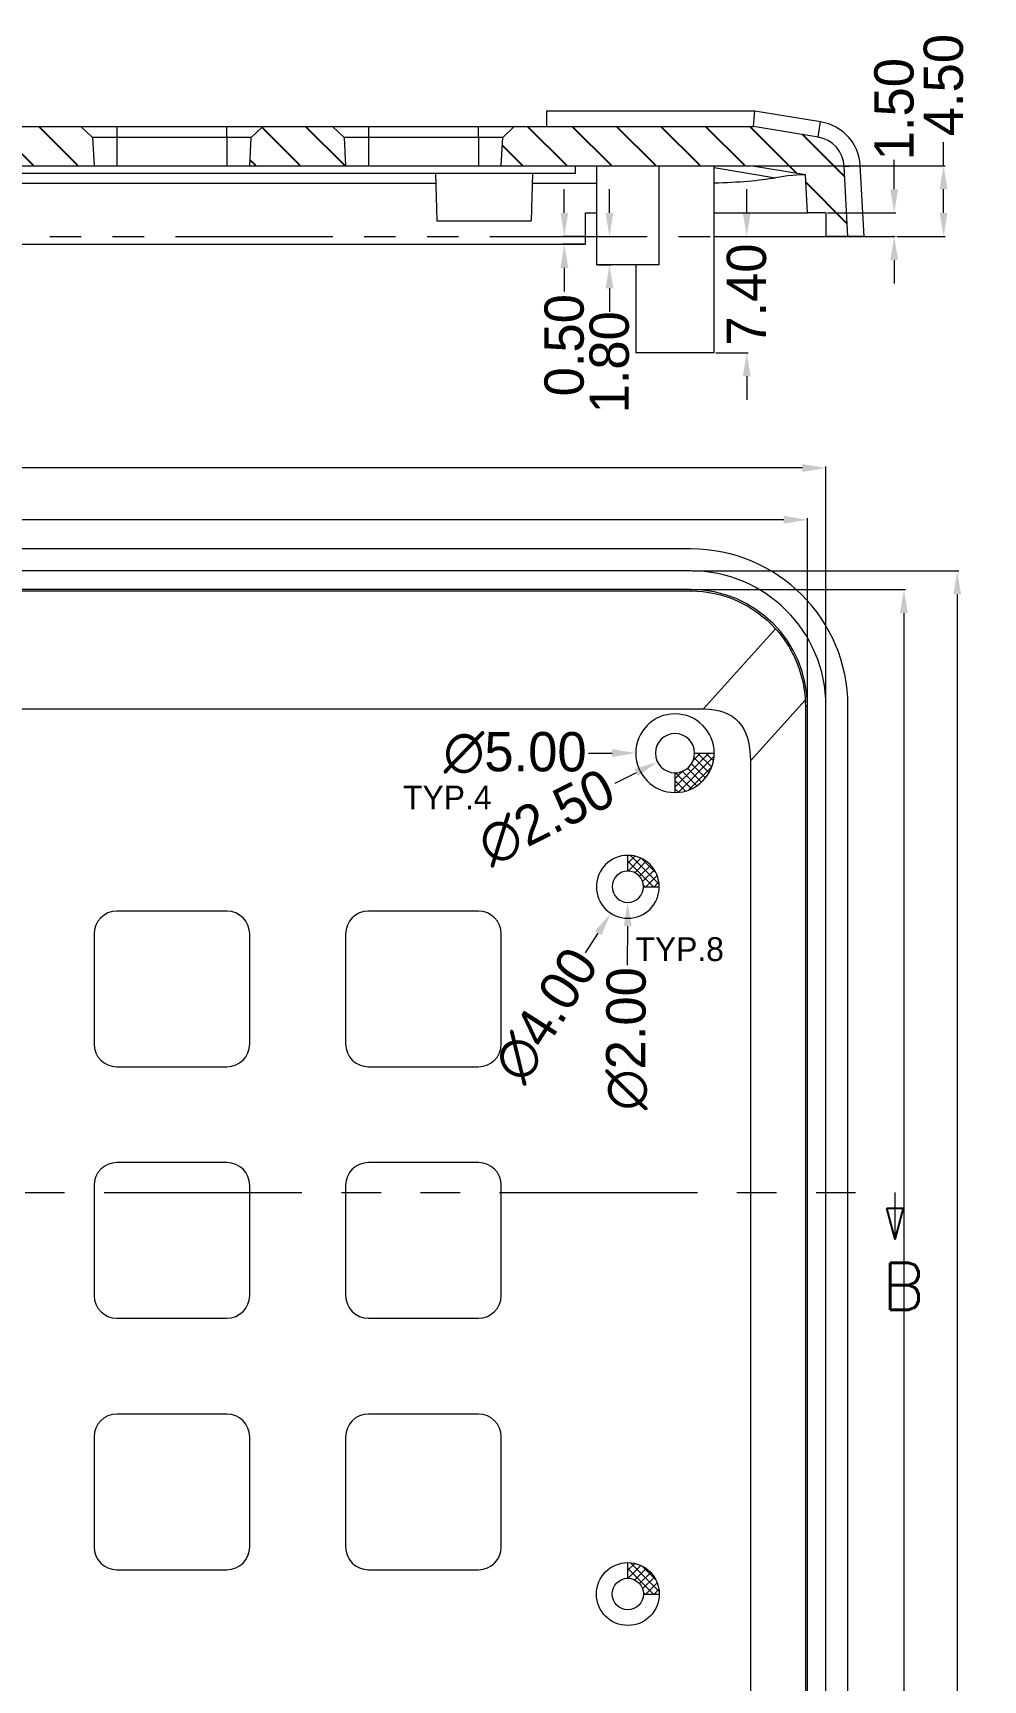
# Model space of a CAD drawing. Extents: x 18 to 718, y 389 to 747.
# Drawn here: x 267 to 327.4, y 641.6 to 746.4 of the extents above; entities that cross this region are included whole.
import ezdxf

# ---------------------------------------------------------------- set-up
doc = ezdxf.new("R2010")
doc.units = 0
doc.header["$MEASUREMENT"] = 0
doc.linetypes.add('PHANTOM', pattern=[2.5, 1.25, -0.25, 0.25, -0.25, 0.25, -0.25])
doc.layers.add('10', color=7, linetype='Continuous')
doc.layers.add('TOP', color=7, linetype='Continuous')
doc.styles.add('blockfont', font='simplex.shx', dxfattribs={"bigfont": 'bigfont'})
doc.dimstyles.new('1', dxfattribs={"dimtxt": 2.5, "dimasz": 1.5, "dimexe": 0.1, "dimexo": 0.1, "dimgap": 0.09, "dimtad": 0, "dimzin": 0, "dimdsep": 46, "dimtxsty": 'Standard', "dimcen": 0, "dimclrd": 4, "dimclre": 4, "dimclrt": 3, "dimadec": 1, "dimazin": 0, "dimtfac": 1, "dimtofl": 0, "dimtmove": 0, "dimatfit": 3, "dimfxl": 1, "dimtolj": 1, "dimtzin": 0, "dimlwd": 9, "dimlwe": 9, "dimarcsym": 0})

# ---------------------------------------------------------------- blocks, each defined once
blk = doc.blocks.new('HATCH3')
at = {"color": 200, "linetype": 'Continuous'}
for p, q in [((267.53, 603.72), (268.42, 604.6)), ((269.52, 602.88), (270.84, 604.19)), ((270.96, 601.49), (272.83, 603.35)), ((272.12, 599.81), (274.49, 602.19)), ((274.08, 598.95), (275.87, 600.74)), ((275.8, 597.84), (276.95, 598.99)), ((275.89, 595.1), (276.89, 596.1)), ((277.84, 594.22), (278.6, 594.99)), ((277.43, 590.99), (279.33, 592.88)), ((279.7, 590.43), (279.97, 590.7)), ((277.93, 588.66), (278.21, 588.94)), ((279.39, 587.29), (280.55, 588.45)), ((278.91, 583.98), (280.85, 585.93)), ((281.18, 583.43), (281.43, 583.67)), ((279.18, 581.43), (279.74, 581.99)), ((280.8, 580.22), (281.72, 581.14)), ((279.45, 576.04), (281.9, 578.49)), ((279.45, 573.21), (281.95, 575.71)), ((272.04, 571.47), (273.11, 572.54)), ((274.82, 571.42), (275.99, 572.59)), ((277.6, 571.37), (278.88, 572.64)), ((279.45, 570.39), (281.95, 572.89)), ((279.45, 567.56), (281.95, 570.06)), ((279.45, 564.73), (281.95, 567.23)), ((279.45, 553.43), (280.68, 554.65)), ((279.45, 550.6), (281.95, 553.1)), ((280.34, 548.67), (281.95, 550.27)), ((279.45, 536.46), (281.43, 538.44)), ((279.45, 533.64), (281.95, 536.13)), ((279.45, 522.33), (279.82, 522.7)), ((279.45, 519.5), (281.89, 521.94)), ((279.45, 516.67), (281.95, 519.17)), ((279.45, 505.37), (280.73, 506.65)), ((279.45, 502.54), (281.95, 505.04)), ((279.45, 499.71), (281.95, 502.21)), ((279.45, 496.89), (281.95, 499.38)), ((279.45, 494.06), (281.95, 496.56)), ((279.45, 491.23), (281.95, 493.73)), ((278.95, 487.91), (281.95, 490.9)), ((275.75, 484.71), (278.4, 487.35)), ((278.74, 484.87), (281.43, 487.56))]:
    blk.add_line(p, q, dxfattribs=at)
blk = doc.blocks.new('ASSORTED_DRAFT1')
at = {"color": 13}
for p, q in [((197.49, 481.67, 197.49), (199.49, 482.2)), ((199.49, 482.2), (199.49, 481.13)), ((197.49, 481.67, 197.49), (199.49, 481.13))]:
    blk.add_line(p, q, dxfattribs=at)
blk = doc.blocks.new('*D154')
at = {"color": 4, "linetype": 'Continuous', "lineweight": 9}
for p, q in [((201.67, 696.19), (201.67, 715.52)), ((203.17, 715.42), (253.46, 715.42)), ((314.76, 715.42), (264.47, 715.42)), ((316.26, 703.67), (316.26, 715.52))]:
    blk.add_line(p, q, dxfattribs=at)
for points in [[(203.17, 715.67), (203.17, 715.17), (201.67, 715.42)], [(314.76, 715.67), (314.76, 715.17), (316.26, 715.42)]]:
    blk.add_solid(points, dxfattribs=at)
at = {"layer": 'Defpoints', "color": 0, "linetype": 'Continuous', "lineweight": 9}
for p in [(201.67, 715.42), (316.26, 703.57), (201.67, 696.09)]:
    blk.add_point(p, dxfattribs=at)
at = {"color": 3, "linetype": 'Continuous', "lineweight": 9, "insert": (258.96, 715.42), "char_height": 2.5, "attachment_point": 5}
blk.add_mtext('\\A1;114.59', dxfattribs=at)
blk = doc.blocks.new('*D155')
at = {"color": 4, "linetype": 'Continuous', "lineweight": 9}
for p, q in [((200.24, 693.67), (200.24, 718.82)), ((201.74, 718.72), (253.54, 718.72)), ((315.94, 718.72), (264.14, 718.72)), ((317.44, 703.67), (317.44, 718.82))]:
    blk.add_line(p, q, dxfattribs=at)
for points in [[(201.74, 718.97), (201.74, 718.47), (200.24, 718.72)], [(315.94, 718.97), (315.94, 718.47), (317.44, 718.72)]]:
    blk.add_solid(points, dxfattribs=at)
at = {"layer": 'Defpoints', "color": 0, "linetype": 'Continuous', "lineweight": 9}
for p in [(200.24, 718.72), (317.44, 703.57), (200.24, 693.57)]:
    blk.add_point(p, dxfattribs=at)
at = {"color": 3, "linetype": 'Continuous', "lineweight": 9, "insert": (258.84, 718.72), "char_height": 2.5, "attachment_point": 5}
blk.add_mtext('\\A1;117.20', dxfattribs=at)
blk = doc.blocks.new('*D188')
at = {"color": 4, "linetype": 'Continuous', "lineweight": 9}
blk.add_line((302.34, 700.58), (303.84, 700.58), dxfattribs=at)
blk.add_solid([(303.84, 700.83), (303.84, 700.33), (305.34, 700.58)], dxfattribs=at)
at = {"layer": 'Defpoints', "color": 0, "linetype": 'Continuous', "lineweight": 9}
for p in [(305.34, 700.58), (310.34, 700.57)]:
    blk.add_point(p, dxfattribs=at)
at = {"color": 3, "linetype": 'Continuous', "lineweight": 9, "insert": (297.67, 700.59), "char_height": 2.5, "attachment_point": 5, "rotation": 359.8758}
blk.add_mtext('\\A1;∅5.00', dxfattribs=at)
blk = doc.blocks.new('*D189')
at = {"color": 4, "linetype": 'Continuous', "lineweight": 9}
blk.add_line((304.03, 698.67), (305.38, 699.34), dxfattribs=at)
blk.add_solid([(305.27, 699.57), (305.49, 699.12), (306.72, 700.01)], dxfattribs=at)
at = {"layer": 'Defpoints', "color": 0, "linetype": 'Continuous', "lineweight": 9}
for p in [(308.96, 701.13), (306.72, 700.01)]:
    blk.add_point(p, dxfattribs=at)
at = {"color": 3, "linetype": 'Continuous', "lineweight": 9, "insert": (299.66, 696.48), "char_height": 2.5, "attachment_point": 5, "rotation": 26.5746}
blk.add_mtext('\\A1;∅2.50', dxfattribs=at)
blk = doc.blocks.new('*D190')
at = {"color": 4, "linetype": 'Continuous', "lineweight": 9}
blk.add_line((302.15, 687.86), (302.96, 689.12), dxfattribs=at)
blk.add_solid([(302.75, 689.26), (303.17, 688.99), (303.76, 690.39)], dxfattribs=at)
at = {"layer": 'Defpoints', "color": 0, "linetype": 'Continuous', "lineweight": 9}
for p in [(305.91, 693.76), (303.76, 690.39)]:
    blk.add_point(p, dxfattribs=at)
at = {"color": 3, "linetype": 'Continuous', "lineweight": 9, "insert": (299.64, 683.92), "char_height": 2.5, "attachment_point": 5, "rotation": 57.4808}
blk.add_mtext('\\A1;∅4.00', dxfattribs=at)
blk = doc.blocks.new('*D191')
at = {"color": 4, "linetype": 'Continuous', "lineweight": 9}
blk.add_line((304.81, 687.08), (304.83, 689.57), dxfattribs=at)
blk.add_solid([(304.58, 689.57), (305.08, 689.57), (304.83, 691.07)], dxfattribs=at)
at = {"layer": 'Defpoints', "color": 0, "linetype": 'Continuous', "lineweight": 9}
for p in [(304.84, 693.07), (304.83, 691.07)]:
    blk.add_point(p, dxfattribs=at)
at = {"color": 3, "linetype": 'Continuous', "lineweight": 9, "insert": (304.79, 682.41), "char_height": 2.5, "attachment_point": 5, "rotation": 89.6909}
blk.add_mtext('\\A1;∅2.00', dxfattribs=at)
blk = doc.blocks.new('*D194')
at = {"color": 4, "linetype": 'Continuous', "lineweight": 9}
for p, q in [((308.94, 710.99), (322.5, 710.99)), ((322.4, 709.49), (322.4, 629.5)), ((322.4, 537.65), (322.4, 617.65)), ((308.94, 536.15), (322.5, 536.15))]:
    blk.add_line(p, q, dxfattribs=at)
for points in [[(322.15, 709.49), (322.65, 709.49), (322.4, 710.99)], [(322.15, 537.65), (322.65, 537.65), (322.4, 536.15)]]:
    blk.add_solid(points, dxfattribs=at)
at = {"layer": 'Defpoints', "color": 0, "linetype": 'Continuous', "lineweight": 9}
for p in [(308.84, 710.99), (322.4, 710.99), (308.84, 536.15)]:
    blk.add_point(p, dxfattribs=at)
at = {"color": 3, "linetype": 'Continuous', "lineweight": 9, "insert": (322.4, 623.57), "char_height": 2.5, "attachment_point": 5, "rotation": 90}
blk.add_mtext('\\A1;174.84', dxfattribs=at)
blk = doc.blocks.new('*D195')
at = {"color": 4, "linetype": 'Continuous', "lineweight": 9}
for p, q in [((308.94, 712.17), (325.89, 712.17)), ((325.79, 710.67), (325.79, 629.29)), ((325.79, 536.47), (325.79, 617.86)), ((308.94, 534.97), (325.89, 534.97))]:
    blk.add_line(p, q, dxfattribs=at)
for points in [[(325.54, 710.67), (326.04, 710.67), (325.79, 712.17)], [(325.54, 536.47), (326.04, 536.47), (325.79, 534.97)]]:
    blk.add_solid(points, dxfattribs=at)
at = {"layer": 'Defpoints', "color": 0, "linetype": 'Continuous', "lineweight": 9}
for p in [(308.84, 712.17), (325.79, 712.17), (308.84, 534.97)]:
    blk.add_point(p, dxfattribs=at)
at = {"color": 3, "linetype": 'Continuous', "lineweight": 9, "insert": (325.79, 623.57), "char_height": 2.5, "attachment_point": 5, "rotation": 90}
blk.add_mtext('\\A1;177.20', dxfattribs=at)
blk = doc.blocks.new('*D204')
at = {"color": 4, "linetype": 'Continuous', "lineweight": 9}
for p, q in [((321.78, 736.45), (321.78, 738.33)), ((317.54, 734.95), (321.88, 734.95)), ((321.74, 733.45), (321.68, 733.45)), ((321.78, 731.95), (321.78, 730.45))]:
    blk.add_line(p, q, dxfattribs=at)
for points in [[(321.53, 736.45), (322.03, 736.45), (321.78, 734.95)], [(321.53, 731.95), (322.03, 731.95), (321.78, 733.45)]]:
    blk.add_solid(points, dxfattribs=at)
at = {"layer": 'Defpoints', "color": 0, "linetype": 'Continuous', "lineweight": 9}
for p in [(317.44, 734.95), (321.78, 734.95), (321.84, 733.45)]:
    blk.add_point(p, dxfattribs=at)
at = {"color": 3, "linetype": 'Continuous', "lineweight": 9, "insert": (321.78, 741.55), "char_height": 2.5, "attachment_point": 5, "rotation": 90}
blk.add_mtext('\\A1;1.50', dxfattribs=at)
blk = doc.blocks.new('*D205')
at = {"color": 4, "linetype": 'Continuous', "lineweight": 9}
for p, q in [((324.92, 737.95), (324.92, 739.45)), ((312.73, 737.95), (325.02, 737.95)), ((324.92, 734.95), (324.92, 736.45)), ((321.94, 733.45), (325.02, 733.45))]:
    blk.add_line(p, q, dxfattribs=at)
for points in [[(324.67, 736.45), (325.17, 736.45), (324.92, 737.95)], [(324.67, 734.95), (325.17, 734.95), (324.92, 733.45)]]:
    blk.add_solid(points, dxfattribs=at)
at = {"layer": 'Defpoints', "color": 0, "linetype": 'Continuous', "lineweight": 9}
for p in [(312.63, 737.95), (324.92, 737.95), (321.84, 733.45)]:
    blk.add_point(p, dxfattribs=at)
at = {"color": 3, "linetype": 'Continuous', "lineweight": 9, "insert": (324.92, 743.08), "char_height": 2.5, "attachment_point": 5, "rotation": 90}
blk.add_mtext('\\A1;4.50', dxfattribs=at)
blk = doc.blocks.new('*D206')
at = {"color": 4, "linetype": 'Continuous', "lineweight": 9}
for p, q in [((312.4, 734.95), (312.4, 736.45)), ((310.44, 733.45), (312.5, 733.45)), ((310.44, 726.05), (312.5, 726.05)), ((312.4, 724.55), (312.4, 723.05))]:
    blk.add_line(p, q, dxfattribs=at)
for points in [[(312.15, 734.95), (312.65, 734.95), (312.4, 733.45)], [(312.15, 724.55), (312.65, 724.55), (312.4, 726.05)]]:
    blk.add_solid(points, dxfattribs=at)
at = {"layer": 'Defpoints', "color": 0, "linetype": 'Continuous', "lineweight": 9}
for p in [(310.34, 733.45), (310.34, 726.05), (312.4, 726.05)]:
    blk.add_point(p, dxfattribs=at)
at = {"color": 3, "linetype": 'Continuous', "lineweight": 9, "insert": (312.4, 729.75), "char_height": 2.5, "attachment_point": 5, "rotation": 90}
blk.add_mtext('\\A1;7.40', dxfattribs=at)
blk = doc.blocks.new('*D207')
at = {"color": 4, "linetype": 'Continuous', "lineweight": 9}
for p, q in [((303.67, 734.95), (303.67, 736.45)), ((302.94, 733.45), (303.77, 733.45)), ((302.94, 731.65), (303.77, 731.65)), ((303.67, 730.15), (303.67, 728.65))]:
    blk.add_line(p, q, dxfattribs=at)
for points in [[(303.42, 734.95), (303.92, 734.95), (303.67, 733.45)], [(303.42, 730.15), (303.92, 730.15), (303.67, 731.65)]]:
    blk.add_solid(points, dxfattribs=at)
at = {"layer": 'Defpoints', "color": 0, "linetype": 'Continuous', "lineweight": 9}
for p in [(302.84, 733.45), (302.84, 731.65), (303.67, 731.65)]:
    blk.add_point(p, dxfattribs=at)
at = {"color": 3, "linetype": 'Continuous', "lineweight": 9, "insert": (303.67, 725.44), "char_height": 2.5, "attachment_point": 5, "rotation": 90}
blk.add_mtext('\\A1;1.80', dxfattribs=at)
blk = doc.blocks.new('*D211')
at = {"color": 4, "linetype": 'Continuous', "lineweight": 9}
for p, q in [((300.8, 734.95), (300.8, 736.45)), ((302.04, 733.45), (300.7, 733.45)), ((302.04, 732.95), (300.7, 732.95)), ((300.8, 731.45), (300.8, 729.95))]:
    blk.add_line(p, q, dxfattribs=at)
for points in [[(300.55, 734.95), (301.05, 734.95), (300.8, 733.45)], [(300.55, 731.45), (301.05, 731.45), (300.8, 732.95)]]:
    blk.add_solid(points, dxfattribs=at)
at = {"layer": 'Defpoints', "color": 0, "linetype": 'Continuous', "lineweight": 9}
for p in [(300.8, 732.95), (302.14, 733.45), (302.14, 732.95)]:
    blk.add_point(p, dxfattribs=at)
at = {"color": 3, "linetype": 'Continuous', "lineweight": 9, "insert": (300.8, 726.53), "char_height": 2.5, "attachment_point": 5, "rotation": 90}
blk.add_mtext('\\A1;0.50', dxfattribs=at)

msp = doc.modelspace()

# ---------------------------------------------------------------- hatches: boundary and pattern name
at = {"linetype": 'Continuous', "lineweight": 9}
h = msp.add_hatch(dxfattribs=at)
h.set_pattern_fill('ANSI37', color=6, scale=3, style=0)
h.set_pattern_definition([(45, (105.45994, 161.93043), (-0.26516504, 0.26516504), []), (135, (105.45994, 161.93043), (-0.26516504, -0.26516504), [])])
h.paths.add_polyline_path([(310.339, 700.573), (309.089, 700.573, -0.4142136), (307.839, 699.323), (307.839, 698.073, 0.4142136)])
h = msp.add_hatch(dxfattribs=at)
h.set_pattern_fill('ANSI37', color=6, scale=3, style=0)
h.set_pattern_definition([(45, (87.45994, 147.93043), (-0.26516504, 0.26516504), []), (135, (87.45994, 147.93043), (-0.26516504, -0.26516504), [])])
h.paths.add_polyline_path([(304.839, 694.073), (304.839, 693.073, -0.4142136), (305.839, 692.073), (306.839, 692.073, 0.4142136)])
h = msp.add_hatch(dxfattribs=at)
h.set_pattern_fill('ANSI37', color=6, scale=3, style=0)
h.set_pattern_definition([(45, (87.45994, 102.93043), (-0.26516504, 0.26516504), []), (135, (87.45994, 102.93043), (-0.26516504, -0.26516504), [])])
h.paths.add_polyline_path([(304.839, 649.073), (304.839, 648.073, -0.4142136), (305.839, 647.073), (306.839, 647.073, 0.4142136)])

# ---------------------------------------------------------------- linework, layer by layer
at = {"color": 6, "linetype": 'Continuous', "lineweight": 9}
for p, q in [((309.089, 700.573), (310.339, 700.573)), ((307.839, 699.323), (307.839, 698.073)), ((304.839, 693.073), (304.839, 694.073)), ((305.839, 692.073), (306.839, 692.073)), ((304.839, 648.073), (304.839, 649.073)), ((305.839, 647.073), (306.839, 647.073))]:
    msp.add_line(p, q, dxfattribs=at)
at = {"layer": '10', "color": 7, "linetype": 'Continuous', "lineweight": 9}
for p, q in [((299.688, 741.453), (312.922, 741.453)), ((299.688, 740.453), (299.688, 741.453)), ((312.839, 740.453), (312.922, 741.453)), ((312.922, 741.453), (317.102, 740.756)), ((265.62, 740.453), (270.058, 740.453)), ((270.058, 740.453), (272.339, 740.453)), ((270.795, 739.754), (270.058, 740.453)), ((272.339, 740.453), (272.339, 739.754)), ((272.339, 740.453), (279.339, 740.453)), ((279.339, 739.754), (279.339, 740.453)), ((279.339, 740.453), (281.62, 740.453)), ((281.62, 740.453), (280.883, 739.754)), ((281.62, 740.453), (286.058, 740.453)), ((286.058, 740.453), (288.339, 740.453)), ((286.795, 739.754), (286.058, 740.453)), ((288.339, 740.453), (288.339, 739.754)), ((288.339, 740.453), (295.339, 740.453)), ((295.339, 739.754), (295.339, 740.453)), ((295.339, 740.453), (297.62, 740.453)), ((297.62, 740.453), (296.883, 739.754)), ((297.62, 740.453), (312.839, 740.453)), ((316.937, 739.77), (312.839, 740.453)), ((316.937, 739.77), (317.102, 740.756)), ((272.339, 739.754), (270.795, 739.754)), ((270.795, 739.754), (270.889, 737.953)), ((272.339, 739.754), (272.339, 737.953)), ((279.339, 739.754), (272.339, 739.754)), ((279.339, 739.754), (279.339, 737.953)), ((280.883, 739.754), (279.339, 739.754)), ((280.789, 737.953), (280.883, 739.754)), ((288.339, 739.754), (286.795, 739.754)), ((286.795, 739.754), (286.889, 737.953)), ((288.339, 739.754), (288.339, 737.953)), ((295.339, 739.754), (288.339, 739.754)), ((296.883, 739.754), (295.339, 739.754)), ((295.339, 739.754), (295.339, 737.953)), ((296.789, 737.953), (296.883, 739.754)), ((264.789, 737.953), (270.889, 737.953)), ((270.889, 737.953), (272.339, 737.953)), ((272.339, 737.953), (279.339, 737.953)), ((279.339, 737.953), (280.789, 737.953)), ((280.789, 737.953), (286.889, 737.953)), ((286.889, 737.953), (288.339, 737.953)), ((288.339, 737.953), (295.339, 737.953)), ((295.339, 737.953), (296.789, 737.953)), ((296.789, 737.953), (312.632, 737.953)), ((301.488, 737.953), (301.488, 737.453)), ((302.839, 737.953), (302.839, 731.653)), ((306.839, 731.653), (306.839, 737.953)), ((310.339, 726.053), (310.339, 737.953)), ((310.339, 737.838), (314.239, 737.188)), ((316.13, 737.37), (312.632, 737.953)), ((318.606, 737.902), (319.604, 737.954)), ((318.839, 733.453), (318.606, 737.902)), ((319.604, 737.954), (319.84, 733.453)), ((301.488, 737.453), (252.688, 737.453)), ((292.625, 736.827), (264.751, 736.827)), ((292.61, 737.453), (292.688, 734.453)), ((298.767, 737.453), (298.688, 734.453)), ((302.839, 736.827), (298.75, 736.827)), ((316.257, 734.953), (316.13, 737.37)), ((302.139, 732.953), (302.139, 734.953)), ((302.139, 734.953), (302.839, 734.953)), ((310.339, 734.953), (316.257, 734.953)), ((317.439, 734.953), (316.257, 734.953)), ((317.439, 734.953), (317.439, 733.453)), ((292.688, 734.453), (298.688, 734.453)), ((245.839, 732.953), (302.139, 732.953)), ((302.139, 733.453), (302.839, 733.453)), ((310.339, 733.453), (317.439, 733.453)), ((318.839, 733.453), (317.439, 733.453)), ((319.84, 733.453), (318.839, 733.453)), ((306.839, 731.653), (302.839, 731.653)), ((305.339, 731.653), (305.339, 726.053)), ((310.339, 726.053), (305.339, 726.053)), ((308.839, 713.573), (231.4, 713.573)), ((308.839, 712.173), (231.4, 712.173)), ((308.839, 710.991), (231.4, 710.991)), ((231.4, 710.892), (308.839, 710.892)), ((308.839, 710.991), (308.839, 710.892)), ((314.239, 708.486), (309.649, 703.386)), ((227.405, 703.386), (309.649, 703.386)), ((312.632, 700.08), (316.12, 703.956)), ((316.13, 703.573), (316.13, 634.982)), ((316.13, 703.573), (316.257, 703.573)), ((316.257, 634.982), (316.257, 703.573)), ((317.439, 543.573), (317.439, 703.573)), ((318.839, 636.273), (318.839, 703.573)), ((312.632, 700.08), (312.632, 634.982)), ((279.339, 690.523), (272.339, 690.523)), ((295.339, 690.523), (288.339, 690.523)), ((270.889, 689.073), (270.889, 682.073)), ((280.789, 682.073), (280.789, 689.073)), ((286.889, 689.073), (286.889, 682.073)), ((296.789, 682.073), (296.789, 689.073)), ((272.339, 680.623), (279.339, 680.623)), ((288.339, 680.623), (295.339, 680.623)), ((279.339, 674.523), (272.339, 674.523)), ((295.339, 674.523), (288.339, 674.523)), ((270.889, 673.073), (270.889, 666.073)), ((280.789, 666.073), (280.789, 673.073)), ((286.889, 673.073), (286.889, 666.073)), ((296.789, 666.073), (296.789, 673.073)), ((272.339, 664.623), (279.339, 664.623)), ((288.339, 664.623), (295.339, 664.623)), ((279.339, 658.523), (272.339, 658.523)), ((295.339, 658.523), (288.339, 658.523)), ((270.889, 657.073), (270.889, 650.073)), ((280.789, 650.073), (280.789, 657.073)), ((286.889, 657.073), (286.889, 650.073)), ((296.789, 650.073), (296.789, 657.073)), ((272.339, 648.623), (279.339, 648.623)), ((288.339, 648.623), (295.339, 648.623))]:
    msp.add_line(p, q, dxfattribs=at)
at = {"layer": '10', "color": 1, "linetype": 'PHANTOM', "lineweight": 9, "ltscale": 8}
msp.add_line((196.071, 733.453), (321.84, 733.453), dxfattribs=at)
at = {"layer": '10', "color": 1, "linetype": 'PHANTOM', "lineweight": 9, "ltscale": 10.061556}
msp.add_line((196.071, 672.623), (321.84, 672.623), dxfattribs=at)
at = {"layer": '10', "color": 1, "linetype": 'Continuous', "lineweight": 9}
msp.add_line((321.84, 669.623), (321.84, 672.623), dxfattribs=at)
at = {"layer": '10', "color": 7, "linetype": 'Continuous', "lineweight": 9, "extrusion": (0, 0, -1)}
for centre, radius in [((-307.839, 700.573), 2.5), ((-307.839, 700.573), 1.25), ((-304.839, 692.073), 2), ((-304.839, 692.073), 1)]:
    msp.add_circle(centre, radius, dxfattribs=at)
at = {"layer": '10', "color": 7, "linetype": 'Continuous', "lineweight": 9}
for radius in [2, 1]:
    msp.add_circle((304.839, 647.073), radius, dxfattribs=at)
at = {"layer": '10', "color": 7, "linetype": 'Continuous', "lineweight": 9, "extrusion": (0, 0, -1)}
msp.add_arc((-316.609, 737.797), 3, 99.46232, 177, dxfattribs=at)
at = {"layer": '10', "color": 7, "linetype": 'Continuous', "lineweight": 9}
for centre, radius, start, end in [((316.609, 737.797), 2, 3, 80.53768), ((308.839, 703.573), 10, 0, 90), ((308.839, 703.573), 8.6, 0, 90), ((308.839, 703.573), 7.418, 0, 90), ((272.339, 689.073), 1.45, 90, 180), ((279.339, 689.073), 1.45, 0, 90), ((288.339, 689.073), 1.45, 90, 180), ((295.339, 689.073), 1.45, 0, 90), ((272.339, 682.073), 1.45, 180, 270), ((279.339, 682.073), 1.45, 270, 0), ((288.339, 682.073), 1.45, 180, 270), ((295.339, 682.073), 1.45, 270, 0), ((272.339, 673.073), 1.45, 90, 180), ((279.339, 673.073), 1.45, 0, 90), ((288.339, 673.073), 1.45, 90, 180), ((295.339, 673.073), 1.45, 0, 90), ((272.339, 666.073), 1.45, 180, 270), ((279.339, 666.073), 1.45, 270, 0), ((288.339, 666.073), 1.45, 180, 270), ((295.339, 666.073), 1.45, 270, 0), ((272.339, 657.073), 1.45, 90, 180), ((279.339, 657.073), 1.45, 0, 90), ((288.339, 657.073), 1.45, 90, 180), ((295.339, 657.073), 1.45, 0, 90), ((272.339, 650.073), 1.45, 180, 270), ((279.339, 650.073), 1.45, 270, 0), ((288.339, 650.073), 1.45, 180, 270), ((295.339, 650.073), 1.45, 270, 0)]:
    msp.add_arc(centre, radius, start, end, dxfattribs=at)
msp.add_ellipse((308.839, 737.917), major_axis=(7.262, 0), ratio=0.1500046, start_param=4.9204387, end_param=5.5507709, dxfattribs=at)
at = {"layer": '10', "color": 7, "linetype": 'Continuous', "lineweight": 9, "extrusion": (0, 0, -1)}
for centre, major_axis, ratio, start_param, end_param in [((308.839, 703.63), (0, 7.263), 0.9999691, 0, 0.8383819), ((190.977, 568.561), (-120.744, -134.16), 0.1108075, 3.0421945, 3.2640956), ((308.902, 703.573), (7.228, 0), 0.9999619, 6.2301261, 6.2831853)]:
    msp.add_ellipse(centre, major_axis=major_axis, ratio=ratio, start_param=start_param, end_param=end_param, dxfattribs=at)
at = {"layer": '10', "color": 7, "linetype": 'Continuous', "lineweight": 9}
msp.add_open_spline([(316.12, 737.372), (316.031, 737.387), (315.359, 737.375), (314.239, 737.188)], degree=3, dxfattribs=at)
msp.add_open_spline([(314.239, 708.486), (314.519, 708.174), (314.77, 707.843), (315.102, 707.318), (315.205, 707.138), (315.398, 706.768), (315.487, 706.578), (315.729, 705.995), (315.855, 705.598), (316.04, 704.789), (316.098, 704.377), (316.12, 703.956)], degree=3, knots=[0, 0, 0, 0, 0.25, 0.25, 0.375, 0.375, 0.5, 0.5, 0.75, 0.75, 1, 1, 1, 1], dxfattribs=at)

# ---------------------------------------------------------------- block references
at = {"layer": '10', "color": 200, "linetype": 'Continuous', "lineweight": 9, "rotation": 90}
msp.add_blockref('HATCH3', (803.507, 458.505), dxfattribs=at)
at = {"layer": 'TOP', "color": 1, "linetype": 'Continuous', "lineweight": 9, "rotation": 90}
msp.add_blockref('ASSORTED_DRAFT1', (803.507, 472.133), dxfattribs=at)

# ---------------------------------------------------------------- texts
at = {"color": 1, "linetype": 'Continuous', "lineweight": 9, "char_height": 1.5132, "width": 28.59024, "attachment_point": 1}
for s, insert in [('TYP.4', (290.544, 698.509)), ('TYP.8', (305.326, 688.864))]:
    msp.add_mtext(s, dxfattribs=dict(at, insert=insert))
at = {"layer": 'TOP', "color": 1, "linetype": 'Continuous', "lineweight": 9, "insert": (321.017, 665.154), "char_height": 3, "attachment_point": 7, "line_spacing_factor": 0.903614, "style": 'blockfont'}
msp.add_mtext('\\W01.000;B', dxfattribs=at)

# ---------------------------------------------------------------- dimensions: what is measured, and where the dimension line sits
at = {"color": 6, "linetype": 'Continuous', "lineweight": 9}
for base, p1, p2, picture, middle in [((324.92, 737.953), (321.84, 733.453), (312.632, 737.953), '*D205', (324.92, 743.085)), ((300.797, 732.953), (302.139, 733.453), (302.139, 732.953), '*D211', (300.797, 726.53)), ((303.667, 731.653), (302.839, 733.453), (302.839, 731.653), '*D207', (303.667, 725.438)), ((312.401, 726.053), (310.339, 733.453), (310.339, 726.053), '*D206', (312.401, 729.753)), ((325.792, 712.173), (308.839, 534.973), (308.839, 712.173), '*D195', (325.792, 623.573)), ((322.404, 710.991), (308.839, 536.155), (308.839, 710.991), '*D194', (322.404, 623.573))]:
    dim = msp.add_linear_dim(base=base, p1=p1, p2=p2, angle=90, dimstyle='1', dxfattribs=at)
    dim.commit()
    dim.dimension.update_dxf_attribs({"geometry": picture, "text_midpoint": middle})
dim = msp.add_linear_dim(base=(321.776, 734.953), p1=(321.84, 733.453), p2=(317.439, 734.953), angle=90, dimstyle='1', dxfattribs=at)
dim.commit()
dim.dimension.update_dxf_attribs({"geometry": '*D204', "text_midpoint": (321.776, 741.548), "dimtype": 160})
at = {"linetype": 'Continuous', "lineweight": 9}
for base, p1, p2, picture, middle in [((200.239, 718.723), (317.439, 703.573), (200.239, 693.573), '*D155', (258.839, 718.723)), ((201.669, 715.417), (316.257, 703.573), (201.669, 696.091), '*D154', (258.963, 715.417))]:
    dim = msp.add_linear_dim(base=base, p1=p1, p2=p2, dimstyle='1', dxfattribs=at)
    dim.commit()
    dim.dimension.update_dxf_attribs({"geometry": picture, "text_midpoint": middle})
at = {"color": 6, "linetype": 'Continuous', "lineweight": 9}
for p1, p2, picture, middle in [((310.339, 700.567), (305.339, 700.578), '*D188', (297.666, 700.595)), ((305.914, 693.759), (303.764, 690.386), '*D190', (299.639, 683.916))]:
    dim = msp.add_diameter_dim_2p(p1=p1, p2=p2, dimstyle='1', dxfattribs=at)
    dim.commit()
    dim.dimension.update_dxf_attribs({"geometry": picture, "text_midpoint": middle})
for p1, p2, picture, middle in [((308.957, 701.132), (306.721, 700.013), '*D189', (299.661, 696.482)), ((304.844, 693.073), (304.834, 691.073), '*D191', (304.787, 682.408))]:
    dim = msp.add_diameter_dim_2p(p1=p1, p2=p2, dimstyle='1', dxfattribs=at)
    dim.commit()
    dim.dimension.update_dxf_attribs({"geometry": picture, "text_midpoint": middle, "dimtype": 163})

doc.saveas('drawing.dxf')
